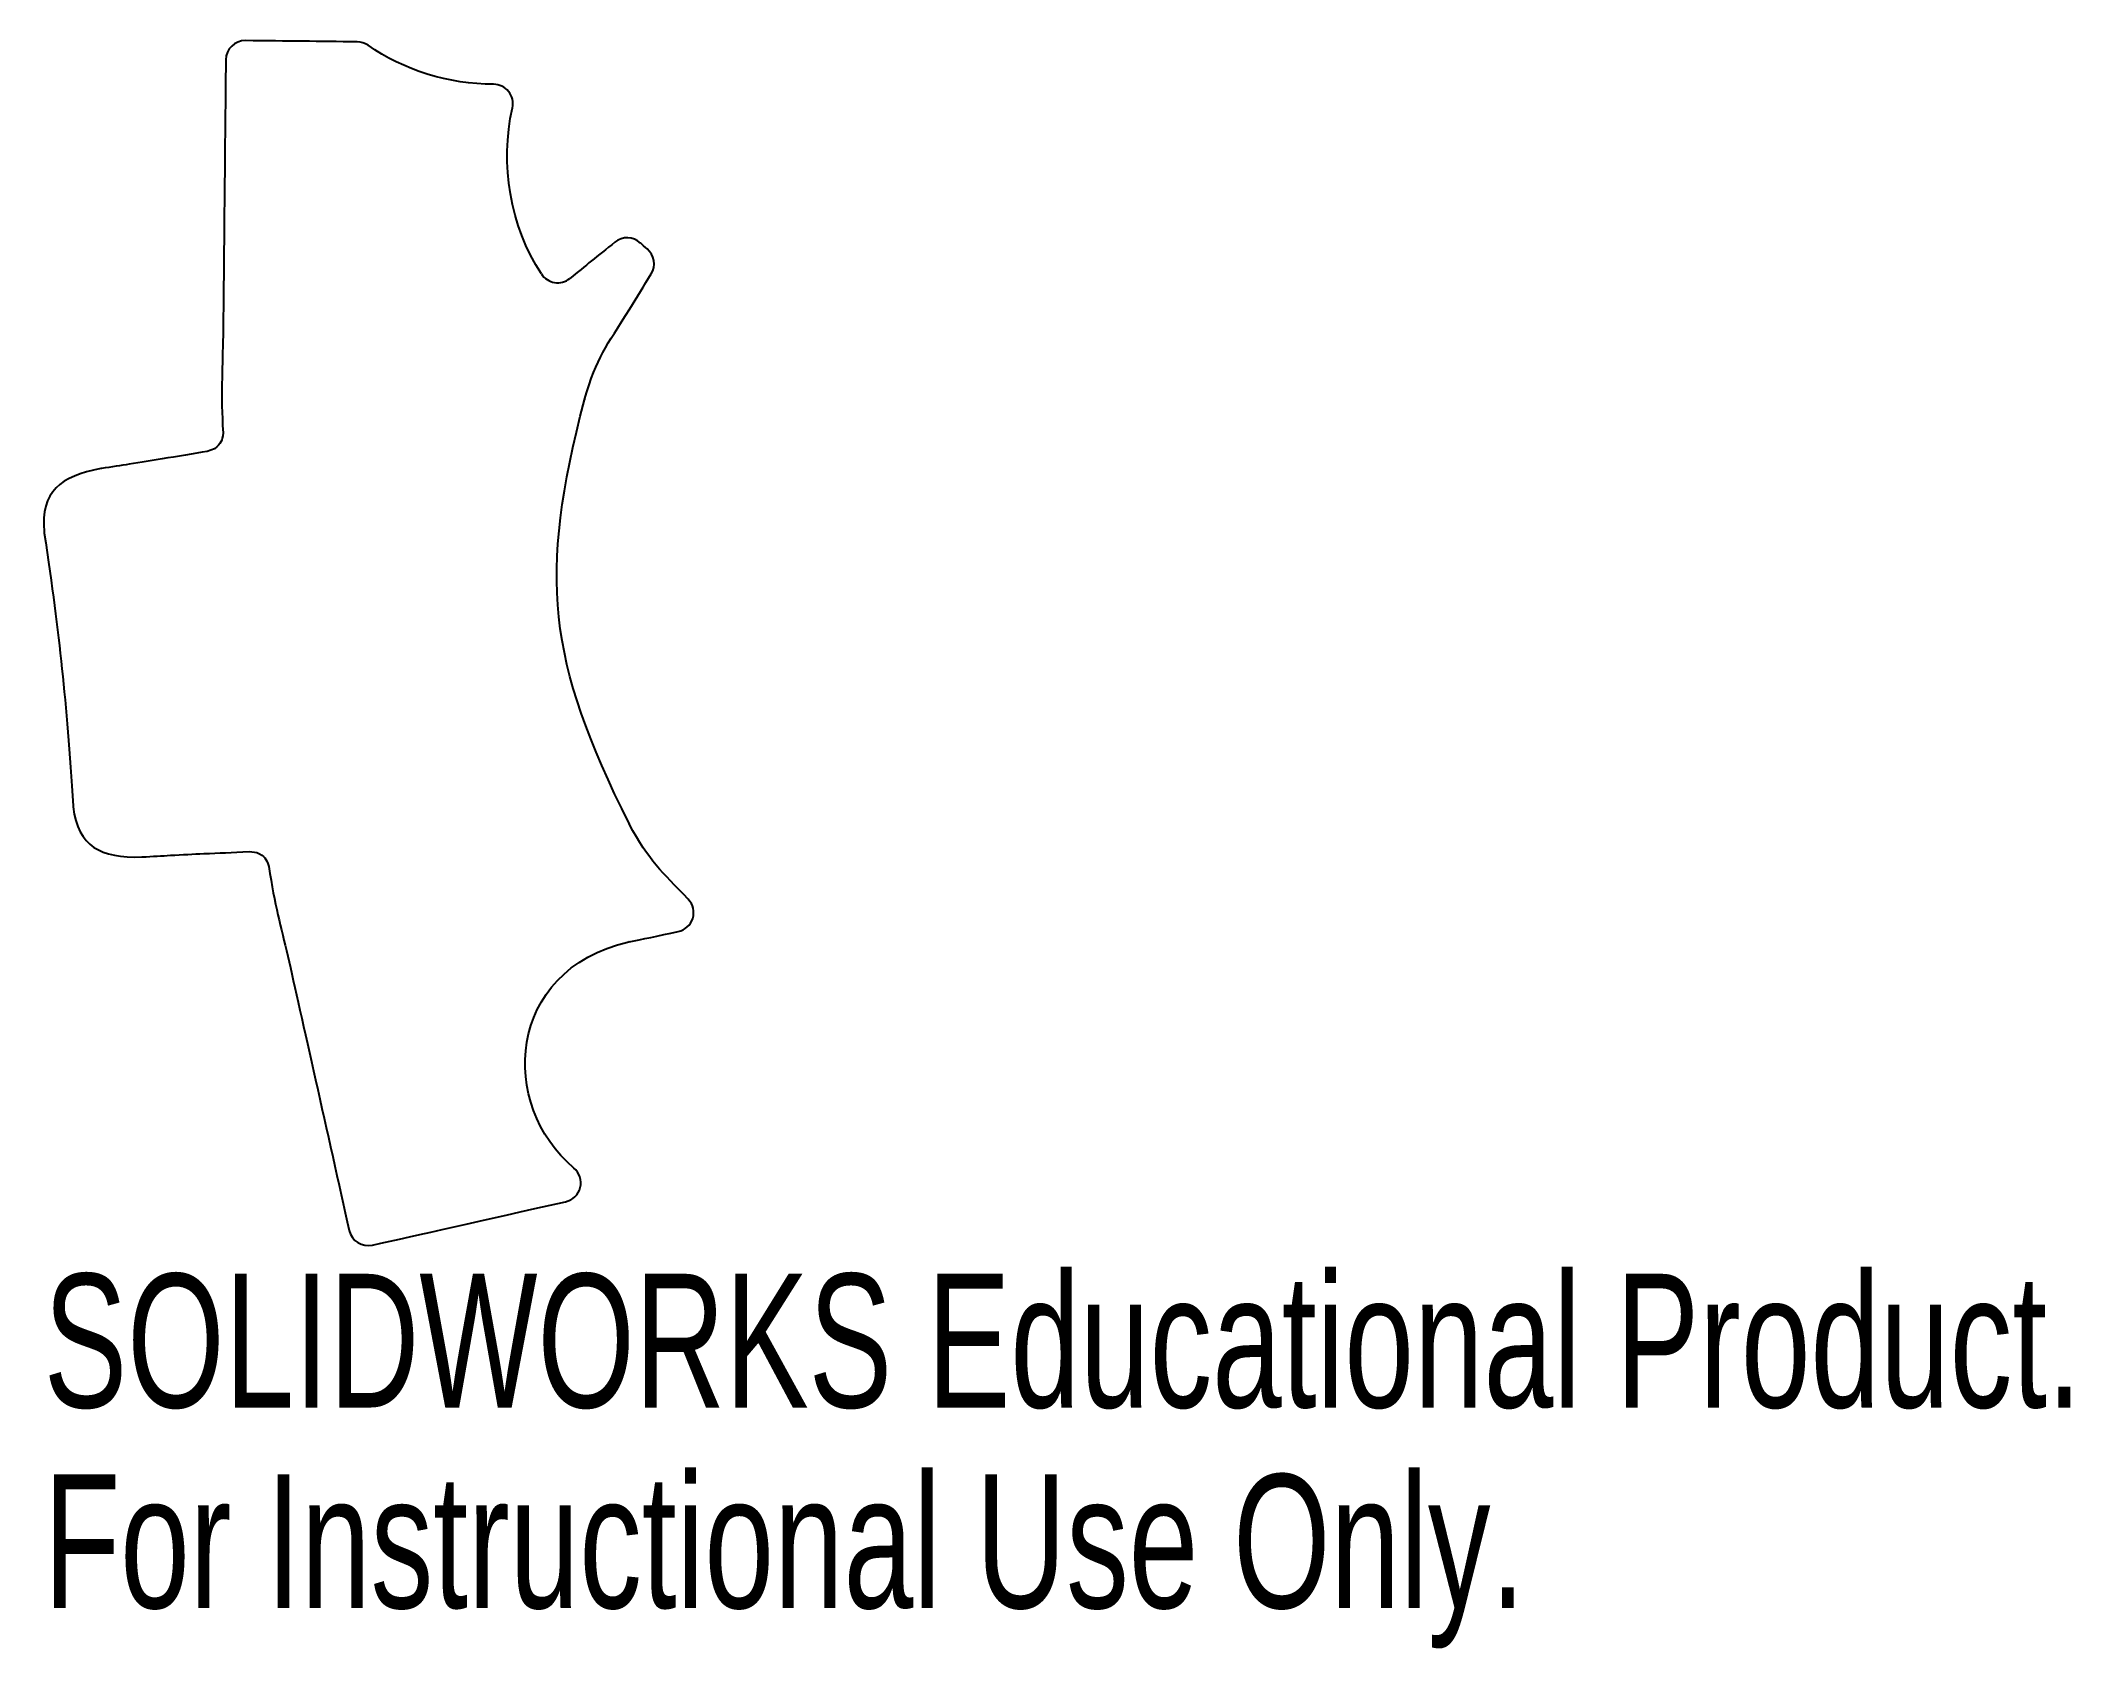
# Model space of a CAD drawing. Header units: millimetres. Extents: x -23.7 to 49.7, y -60.1 to -1.9.
import ezdxf

# ---------------------------------------------------------------- set-up
doc = ezdxf.new("R2010")
doc.units = ezdxf.units.MM
doc.styles.add('SLDTEXTSTYLE0', font='TXT', dxfattribs={"width": 0.7})

msp = doc.modelspace()

# ---------------------------------------------------------------- linework, layer by layer
at = {"color": 7, "linetype": 'Continuous', "lineweight": 25}
for p, q in [((-17.401, -16.703), (-17.661, -16.798)), ((-16.135, -31.259), (-15.861, -31.297))]:
    msp.add_line(p, q, dxfattribs=at)
for centre, start, end in [((-16.286, -2.644), 89.31214, 179.26193), ((-12.246, -2.689), 55.09606, 89.42004), ((-7.309, -4.223), 347.28461, 90.1238), ((-2.48, -9.771), 46.6942, 128.86108), ((-2.205, -10.013), 328.36417, 50.54836), ((-4.992, -9.999), 213.0178, 309.00994), ((-3.344, -15.111), 164.15715, 165.39442), ((-21.381, -18.106), 98.56485, 100.58469), ((-22.859, -19.645), 185.04621, 188.3773), ((-21.811, -29.561), 183.68086, 187.00868), ((-1.782, -29.935), 206.54054, 207.7754), ((-20.045, -30.758), 271.48367, 273.50176), ((-0.775, -33.47), 281.87133, 43.51012), ((-2.261, -35.21), 101.67588, 102.83234), ((-4.855, -43.238), 282.62076, 50.06362), ((-11.841, -44.806), 192.71562, 282.68137)]:
    msp.add_arc(centre, 0.7, start, end, dxfattribs=at)
for points in [[(-12.239, -1.989), (-13.619, -1.974), (-14.742, -1.963), (-16.278, -1.944)], [(-7.31, -3.523), (-8.925, -3.527), (-10.575, -3.003), (-11.846, -2.115)], [(-16.986, -2.635), (-17.027, -5.879), (-17.058, -10.686), (-17.093, -12.807)], [(-5.579, -10.38), (-6.716, -8.63), (-7.087, -6.421), (-6.626, -4.377)], [(-2.919, -9.226), (-3.572, -9.752), (-3.974, -10.075), (-4.551, -10.543)], [(-1.76, -9.472), (-1.841, -9.406), (-1.924, -9.333), (-2, -9.261)], [(-2.386, -11.64), (-2.127, -11.22), (-1.868, -10.8), (-1.609, -10.38)], [(-4.017, -14.92), (-3.577, -13.37), (-3.236, -13.02), (-2.386, -11.64)], [(-17.093, -12.807), (-17.113, -13.913), (-17.17, -14.692), (-17.089, -16.123)], [(-2.408, -30.248), (-5.36, -24.337), (-5.689, -21.336), (-4.021, -14.935)], [(-17.089, -16.123), (-17.121, -16.435), (-17.152, -16.501), (-17.401, -16.703)], [(-17.661, -16.798), (-18.127, -16.872), (-18.753, -16.978), (-19.29, -17.068)], [(-21.509, -17.418), (-22.963, -17.69), (-23.684, -18.246), (-23.556, -19.707)], [(-20.48, -17.26), (-20.781, -17.307), (-21.116, -17.358), (-21.485, -17.414)], [(-19.29, -17.068), (-19.663, -17.13), (-20.06, -17.194), (-20.48, -17.26)], [(-23.551, -19.747), (-22.978, -23.632), (-22.764, -25.655), (-22.51, -29.606)], [(-22.506, -29.647), (-22.327, -31.095), (-21.511, -31.495), (-20.026, -31.457)], [(-0.268, -32.988), (-1.235, -31.968), (-1.68, -31.631), (-2.401, -30.262)], [(-20.002, -31.456), (-19.63, -31.433), (-19.292, -31.414), (-18.988, -31.396)], [(-18.988, -31.396), (-18.561, -31.373), (-18.159, -31.353), (-17.783, -31.335)], [(-17.783, -31.335), (-17.234, -31.311), (-16.785, -31.294), (-16.135, -31.259)], [(-15.861, -31.297), (-15.582, -31.439), (-15.533, -31.493), (-15.436, -31.799)], [(-15.436, -31.799), (-15.218, -33.211), (-15, -33.965), (-14.749, -35.041)], [(-2.403, -34.525), (-1.961, -34.433), (-1.37, -34.31), (-0.631, -34.155)], [(-14.749, -35.041), (-14.273, -37.109), (-13.28, -41.607), (-12.524, -44.96)], [(-4.406, -42.702), (-7.096, -40.451), (-6.907, -35.552), (-2.417, -34.528)], [(-11.687, -45.489), (-10.084, -45.128), (-7.755, -44.606), (-4.702, -43.921)]]:
    msp.add_open_spline(points, degree=3, dxfattribs=at)

# ---------------------------------------------------------------- texts
at = {"color": 7, "linetype": 'Continuous', "char_height": 4.83362, "attachment_point": 1, "style": 'SLDTEXTSTYLE0'}
for s, insert in [('SOLIDWORKS Educational Product.', (-23.57, -46.525)), ('For Instructional Use Only.', (-23.57, -53.776))]:
    msp.add_mtext(s, dxfattribs=dict(at, insert=insert))

doc.saveas('drawing.dxf')
